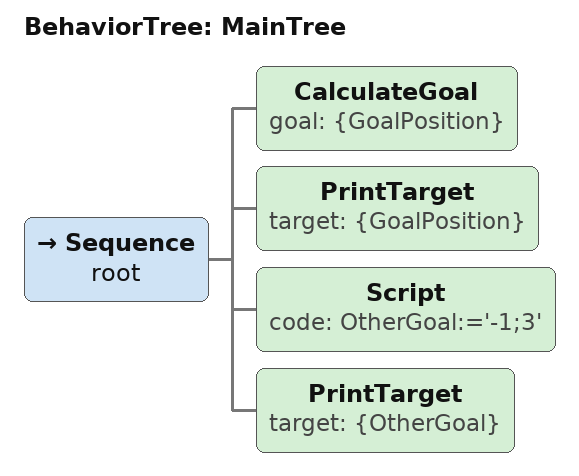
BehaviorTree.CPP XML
<root main_tree_to_execute = "MainTree" >
     <BehaviorTree ID="MainTree">
        <Sequence name="root">
            <CalculateGoal goal="{GoalPosition}" />
            <PrintTarget   target="{GoalPosition}" />
            <Script        code=" OtherGoal:='-1;3' " />
            <PrintTarget   target="{OtherGoal}" />
        </Sequence>
     </BehaviorTree>
 </root>
